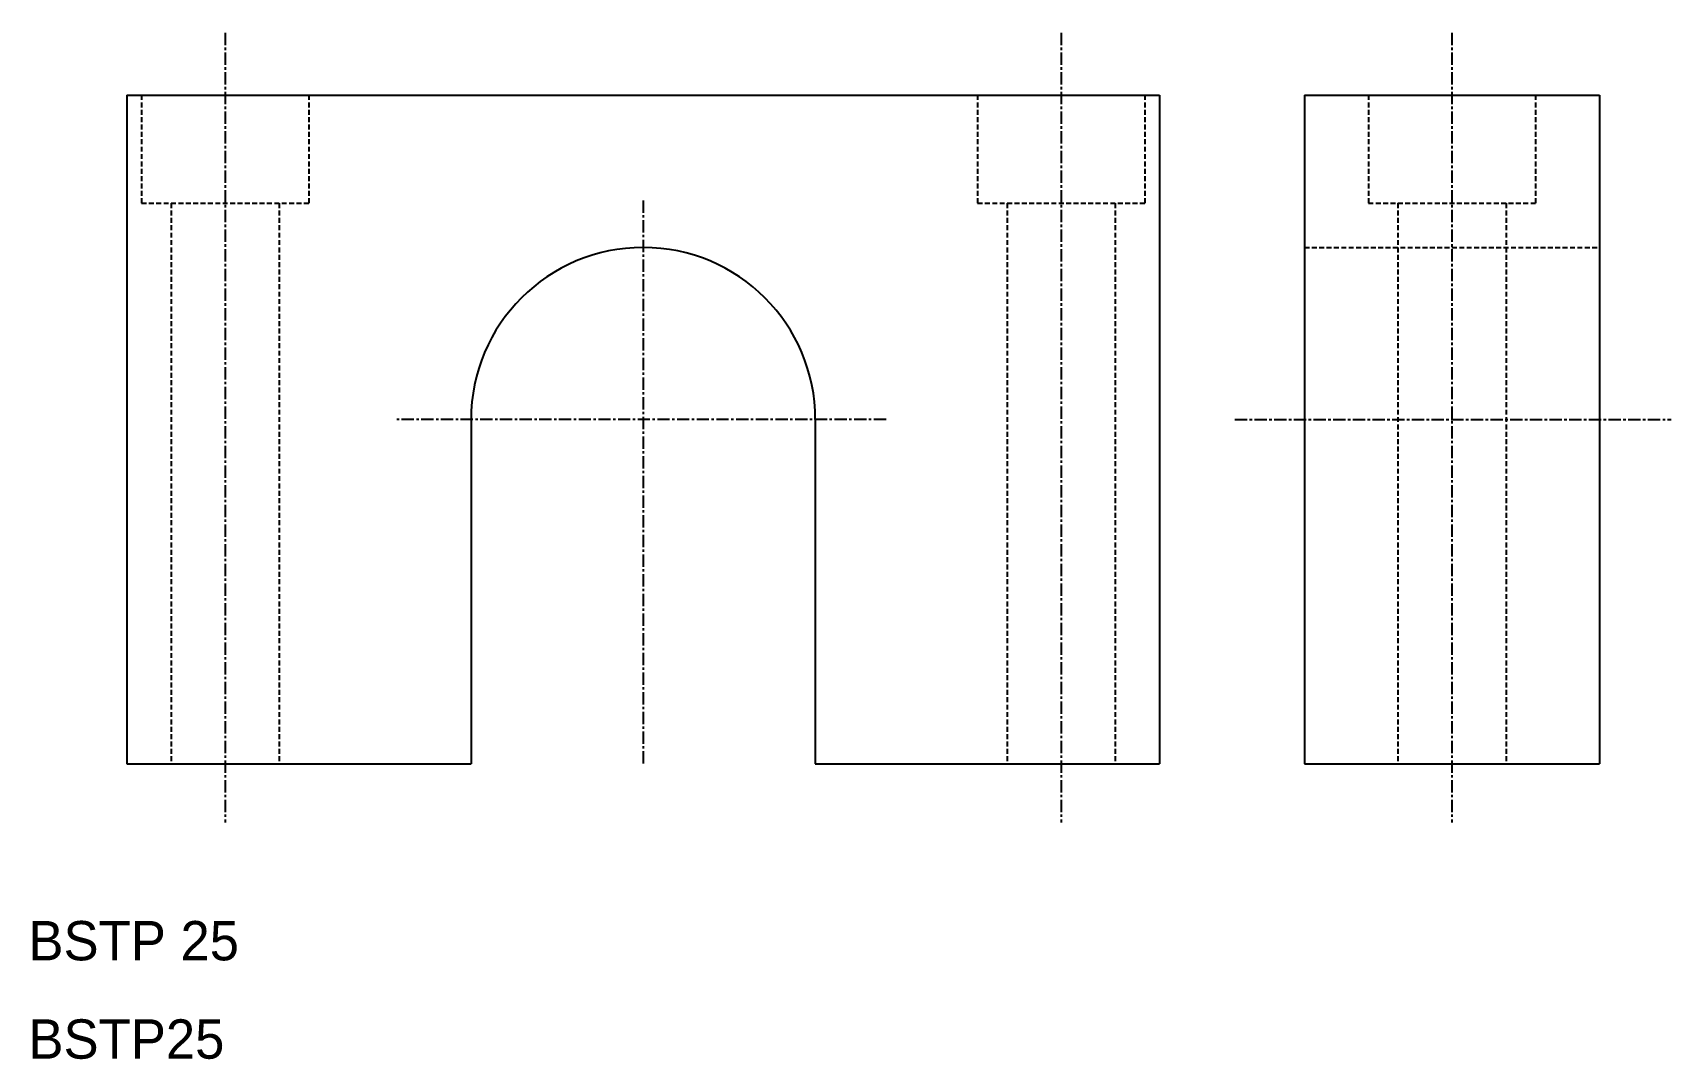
# Model space of a CAD drawing. Extents: x 10 to 177, y 10 to 114.
import ezdxf

# ---------------------------------------------------------------- set-up
doc = ezdxf.new("R2010")
doc.units = 0
doc.linetypes.add('CENTER', pattern=[2, 1.25, -0.25, 0.25, -0.25])
doc.linetypes.add('DASHED', pattern=[0.75, 0.5, -0.25])
doc.layers.get('0').update_dxf_attribs({"linetype": 'CONTINUOUS'})
doc.layers.add('CENTER', color=1, linetype='CENTER')

msp = doc.modelspace()

# ---------------------------------------------------------------- linework, layer by layer
at = {"color": 7, "linetype": 'CONTINUOUS'}
for p, q in [((20, 108), (125, 108)), ((20, 108), (20, 40)), ((125, 108), (125, 40)), ((139.73, 108), (139.73, 40)), ((139.73, 108), (169.73, 108)), ((169.73, 108), (169.73, 40)), ((55, 75), (55, 40)), ((90, 75), (90, 40)), ((20, 40), (55, 40)), ((90, 40), (125, 40)), ((139.73, 40), (169.73, 40))]:
    msp.add_line(p, q, dxfattribs=at)
at = {"color": 3, "linetype": 'DASHED'}
for p, q in [((21.5, 108), (21.5, 97)), ((38.5, 108), (38.5, 97)), ((106.5, 108), (106.5, 97)), ((123.5, 108), (123.5, 97)), ((146.23, 108), (146.23, 97)), ((163.23, 108), (163.23, 97)), ((21.5, 97), (38.5, 97)), ((24.5, 97), (24.5, 40)), ((35.5, 97), (35.5, 40)), ((106.5, 97), (123.5, 97)), ((109.5, 97), (109.5, 40)), ((120.5, 97), (120.5, 40)), ((146.23, 97), (163.23, 97)), ((149.23, 97), (149.23, 40)), ((160.23, 97), (160.23, 40)), ((139.73, 92.5), (169.73, 92.5))]:
    msp.add_line(p, q, dxfattribs=at)
at = {"color": 7, "linetype": 'CONTINUOUS'}
msp.add_arc((72.5, 75), 17.5, 0, 180, dxfattribs=at)
at = {"layer": 'CENTER', "color": 1, "linetype": 'CENTER'}
for p, q in [((30, 114.33), (30, 34.02)), ((115, 114.33), (115, 34.02)), ((154.73, 114.33), (154.73, 34.02)), ((72.5, 97.28), (72.5, 40)), ((97.19, 75), (47.46, 75)), ((132.65, 75), (177.02, 75))]:
    msp.add_line(p, q, dxfattribs=at)

# ---------------------------------------------------------------- texts
at = {"color": 7, "linetype": 'CONTINUOUS'}
for s, p in [('BSTP 25', (10, 20)), ('BSTP25', (10, 10))]:
    msp.add_text(s, height=4, dxfattribs=at).set_placement(p)

doc.saveas('drawing.dxf')
